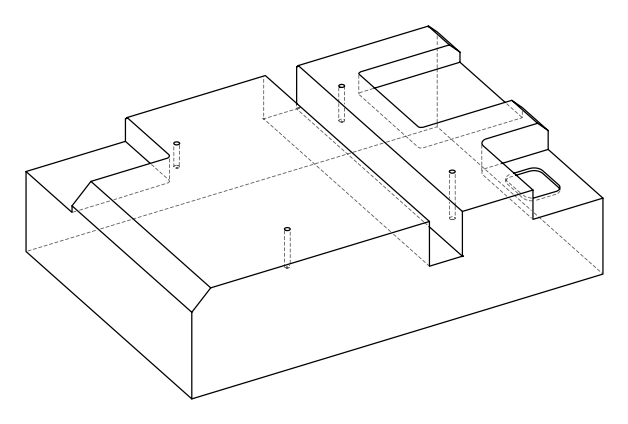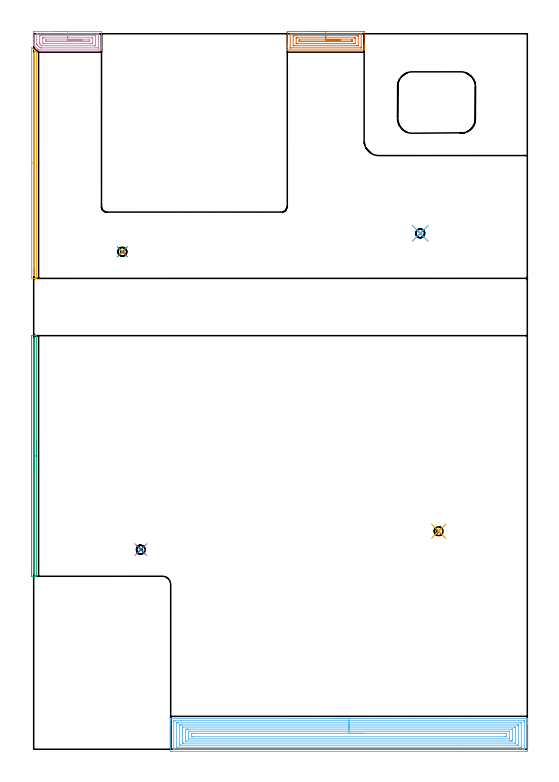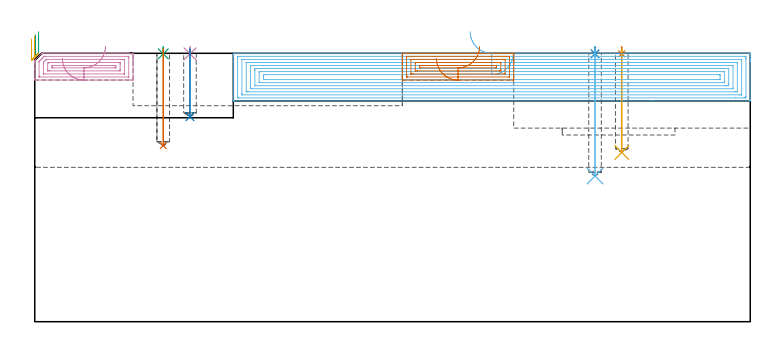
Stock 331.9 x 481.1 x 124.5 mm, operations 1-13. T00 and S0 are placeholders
(PLAN: 18 operations, 6 tool changes, 271.2 min)
(1 SPOT_DRILL | STEP1POCKET | NXT0321_9005460120000 | 0.03 min | 0 mm3)
(2 SPOT_DRILL_1 | STEP1POCKET_1 | NXT0321_9005460120000 | 0.03 min | 0 mm3)
(3 SPOT_DRILL_2 | STEP1POCKET_2 | NXT0321_9005460120000 | 0.03 min | 0 mm3)
(4 SPOT_DRILL_3 | STEP1POCKET_3 | NXT0321_9005460120000 | 0.03 min | 0 mm3)
(5 DRILL_BLIND_HOLE_INTO_CENTER | STEP1POCKET | UGT0301_454 | 0.19 min | 1205 mm3)
(6 DRILL_BLIND_HOLE_INTO_CENTER_1 | STEP1POCKET_1 | UGT0301_454 | 0.24 min | 1498 mm3)
(7 DRILL_BLIND_HOLE_INTO_CENTER_2 | STEP1POCKET_2 | UGT0301_454 | 0.18 min | 1119 mm3)
(8 DRILL_BLIND_HOLE_INTO_CENTER_3 | STEP1POCKET_3 | UGT0301_454 | 0.13 min | 759 mm3)
(9 AREA_MILL | FG_CHAMFER_SURFACE | UGT0205_001 | 2.73 min | 909 mm3)
(10 AREA_MILL_1 | FG_CHAMFER_SURFACE_1 | UGT0205_001 | 2.02 min | 4016 mm3)
(11 AREA_MILL_2 | FG_CHAMFER_SURFACE_2 | UGT0205_001 | 2.61 min | 855 mm3)
(12 AREA_MILL_3 | FG_CHAMFER_SURFACE_3 | UGT0205_001 | 15.73 min | 60524 mm3)
(13 AREA_MILL_4 | FG_CHAMFER_SURFACE_4 | UGT0205_001 | 2.29 min | 4998 mm3)
(14 MILL_CORNER_NOTCH_RECTANGULAR | CORNER_NOTCH_RECTANGULAR | NXT0201_013 | Follow Part, ap 2.5, ae 75% | 42.78 min | 318125 mm3)
(15 MILL_CORNER_NOTCH_RECTANGULAR_1 | CORNER_NOTCH_RECTANGULAR_1 | NXT0201_012 | Follow Part, ap 4, ae 75% | 17.48 min | 310541 mm3)
(16 MILL_RECTANGULAR_POCKET | POCKET_RECTANGULAR_STRAIGHT | NXT0201_012 | Follow Part, ap 4, ae 75% | 0.43 min | 6655 mm3)
(17 MILL_SLOT | SLOT_PARTIAL_RECTANGULAR | NXT0201_008 | Follow Part, ap 1.5, ae 75% | 172.89 min | 362777 mm3)
(18 MILL_RECTANGULAR_SLOT | SLOT_RECTANGULAR | UGT0201_004 | Follow Part, ap 8, ae 75% | 11.36 min | 676021 mm3)
(TOOL NXT0321_9005460120000 | NC Spot Drill, 142deg, 12mm, Carbide, Uncoated | D12 PA142 FL30 Z2)
(TOOL UGT0301_454 | Carbide Drill 5.9 mm | D5.9 PA118 FL57 Z2)
(TOOL UGT0205_001 | Chamfer Mill 20 x 3 x 45 deg. | D20 FL50 Z2)
(TOOL NXT0201_013 | ENDMILL 10mm | D10 FL30 Z4)
(TOOL NXT0201_012 | ENDMILL 16mm [2P460-1600-NA 1630] | D16 FL38 Z6)
(TOOL NXT0201_008 | ENDMILL 6mm [2P460-0600-NA 1630] | D6 FL26 Z6)
(TOOL UGT0201_004 | End Mill 32 mm | D32 FL53 Z6)
(OP 1 SPOT_DRILL)
G17 G21 G94 G90
T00 M6
G54
G17 G0 G90 X272.3 Y146.6 S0 M3
G43 Z134.5 H0
G94 G81 G98 Z124.246 F250. R127.5
G80
M5
M2
(OP 2 SPOT_DRILL_1)
G17 G21 G94 G90
T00 M6
G54
G17 G0 G90 X259.9 Y346.9 S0 M3
G43 Z134.5 H0
G94 G81 G98 Z124.246 F250. R127.5
G80
M5
M2
(OP 3 SPOT_DRILL_2)
G17 G21 G94 G90
T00 M6
G54
G17 G0 G90 X59.6 Y334.5 S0 M3
G43 Z134.5 H0
G94 G81 G98 Z124.246 F250. R127.5
G80
M5
M2
(OP 4 SPOT_DRILL_3)
G17 G21 G94 G90
T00 M6
G54
G17 G0 G90 X72. Y134.2 S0 M3
G43 Z134.5 H0
G94 G81 G98 Z124.246 F250. R127.5
G80
M5
M2
(OP 5 DRILL_BLIND_HOLE_INTO_CENTER)
G17 G21 G94 G90
T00 M6
G54
G17 G0 G90 X272.3 Y146.6 S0 M3
G43 Z134.5 H0
G94 G81 G98 Z78.5 F250. R126.5
G80
M5
M2
(OP 6 DRILL_BLIND_HOLE_INTO_CENTER_1)
G17 G21 G94 G90
T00 M6
G54
G17 G0 G90 X259.9 Y346.9 S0 M3
G43 Z134.5 H0
G94 G81 G98 Z67.6 F250. R126.5
G80
M5
M2
(OP 7 DRILL_BLIND_HOLE_INTO_CENTER_2)
G17 G21 G94 G90
T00 M6
G54
G17 G0 G90 X59.6 Y334.5 S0 M3
G43 Z134.5 H0
G94 G81 G98 Z81.7 F250. R126.5
G80
M5
M2
(OP 8 DRILL_BLIND_HOLE_INTO_CENTER_3)
G17 G21 G94 G90
T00 M6
G54
G17 G0 G90 X72. Y134.2 S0 M3
G43 Z134.5 H0
G94 G81 G98 Z95.1 F250. R126.5
G80
M5
M2
(OP 9 AREA_MILL)
G17 G21 G94 G90
T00 M6
G54
G17 G0 G90 X1.8 Y207.2 S1061 M3
G43 Z134.5 H0
G94 G1 Y207.162 Z133.628 F250.
Y207.048 Z132.763
Y206.859 Z131.912
Y206.597 Z131.08
Y206.263 Z130.274
Y205.86 Z129.5
Y205.392 Z128.764
Y204.86 Z128.072
Y204.271 Z127.429
Y203.628 Z126.839
Y202.936 Z126.308
Y202.2 Z125.84
Y201.426 Z125.437
Y200.62 Z125.103
Y199.788 Z124.841
Y198.937 Z124.652
Y198.072 Z124.538
Y197.2 Z124.5
Y116.456
X1.798 Y116.31 Z124.488
X1.683 Y116.302 Z124.375
X1.563 Y116.3 Z124.262
X1.197 Z123.896
X0.587 Z123.281
X-1.465 Z121.232
X-1.492 Y116.303 Z121.206
X-1.5 Y116.629 Z121.2
Y277.498
X-1.498 Y277.772 Z121.202
X-1.492 Y278.097 Z121.206
X-1.465 Y278.1 Z121.232
X0.587 Z123.281
X1.197 Z123.896
X1.563 Z124.262
X1.683 Y278.098 Z124.375
X1.797 Y278.09 Z124.488
X1.8 Y277.944 Z124.5
Y197.2
X0.386 Z123.086
X0.385 Y118.438 Z123.085
X0.384 Y118.365 Z123.084
X0.382 Y118.33 Z123.082
X0.38 Y118.319 Z123.08
X0.354 Y118.31 Z123.054
X0.089 Y118.303 Z122.789
X-0.041 Y118.307 Z122.659
X-0.065 Y118.31 Z122.635
X-0.079 Y118.317 Z122.621
X-0.081 Y118.345 Z122.619
X-0.084 Y118.48 Z122.616
X-0.085 Y118.686 Z122.615
X-0.086 Y119.168 Z122.614
X-0.085 Y275.714 Z122.615
X-0.082 Y275.954 Z122.618
X-0.079 Y276.073 Z122.621
X-0.077 Y276.091 Z122.623
X-0.065 Y276.094 Z122.635
X-0.039 Y276.097 Z122.661
X0.21 Y276.099 Z122.91
X0.341 Y276.094 Z123.041
X0.365 Y276.09 Z123.065
X0.379 Y276.083 Z123.079
X0.381 Y276.055 Z123.081
X0.384 Y275.921 Z123.084
X0.385 Y275.714 Z123.085
X0.386 Y275.508 Z123.086
Y197.2
Y196.328 Z123.124
Y195.464 Z123.238
Y194.612 Z123.426
Y193.78 Z123.689
Y192.974 Z124.023
Y192.2 Z124.425
Y191.464 Z124.894
Y190.772 Z125.425
Y190.129 Z126.015
Y189.54 Z126.658
Y189.009 Z127.35
Y188.54 Z128.086
Y188.137 Z128.86
Y187.803 Z129.665
Y187.541 Z130.497
Y187.352 Z131.349
Y187.238 Z132.214
Y187.2 Z133.086
G0 Z134.5
M5
M2
(OP 10 AREA_MILL_1)
G17 G21 G94 G90
T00 M6
G54
G17 G0 G90 X12.8 Y482.6 S1061 M3
G43 Z134.5 H0
Z122.1
G94 G1 X12.838 Z121.228 F250.
X12.952 Z120.364
X13.141 Z119.512
X13.403 Z118.68
X13.737 Z117.874
X14.14 Z117.1
X14.608 Z116.364
X15.14 Z115.672
X15.729 Z115.029
X16.372 Z114.44
X17.064 Z113.908
X17.8 Z113.44
X18.574 Z113.037
X19.38 Z112.703
X20.212 Z112.441
X21.064 Z112.252
X21.928 Z112.138
X22.8 Z112.1
X45.036
X45.463 Y482.595 Z112.102
X45.59 Y482.591 Z112.105
X45.6 Y482.459 Z112.238
Y474.194 Z120.5
Y473.547 Z121.15
Y473.312 Z121.385
Y472.665 Z122.032
Y472.429 Z122.267
Y471.958 Z122.741
X45.599 Y470.447 Z124.252
X45.59 Y470.206 Z124.492
X45.481 Y470.2 Z124.5
X4.121
X3.299 Y470.206 Z124.492
X3.288 Y470.213 Z124.485
X3.232 Y470.268 Z124.431
X2.835 Y470.664 Z124.035
X0.119 Y473.38 Z121.318
X0.096 Y473.404 Z121.295
X0.051 Y473.447 Z121.248
X0.01 Y473.499 Z121.194
X0.001 Y473.545 Z121.148
X0. Y473.691 Z121.005
Y473.783 Z120.915
Y473.988 Z120.71
Y474.605 Z120.094
Y475.076 Z119.619
Y477.077 Z117.621
Y477.724 Z116.971
Y481.812 Z112.884
X0.003 Y482.135 Z112.561
X0.009 Y482.591 Z112.105
X0.101 Y482.594 Z112.103
X0.564 Y482.6 Z112.1
X22.8
Y481.186 Z113.514
X43.325
X43.474 Y481.184 Z113.516
X43.548 Y481.182 Z113.518
X43.579 Y481.179 Z113.521
X43.59 Y481.164 Z113.536
X43.594 Y481.09 Z113.61
X43.599 Y480.914 Z113.786
X43.6 Y472.09 Z122.61
X43.594 Y471.75 Z122.95
X43.59 Y471.654 Z123.046
X43.583 Y471.62 Z123.08
X43.565 Y471.619 Z123.081
X43.463 Y471.616 Z123.084
X43.258 Y471.614 Z123.086
X43.19
X4.942 Y471.615 Z123.085
X4.533 Y471.621 Z123.079
X4.329 Y471.632 Z123.068
X4.121 Y471.832 Z122.868
X3.521 Y472.429 Z122.271
X3.232 Y472.718 Z121.982
X2.638 Y473.312 Z121.388
X2.342 Y473.608 Z121.092
X2.054 Y473.904 Z120.796
X2.021 Y473.941 Z120.759
X2.01 Y473.991 Z120.709
X2.004 Y474.081 Z120.619
X2.001 Y474.194 Z120.506
X2. Y480.71 Z113.99
X2.006 Y481.05 Z113.65
X2.01 Y481.146 Z113.554
X2.017 Y481.18 Z113.52
X2.035 Y481.181 Z113.519
X2.137 Y481.184 Z113.516
X2.342 Y481.186 Z113.514
X2.41
X22.8
Y479.772 Z114.928
X41.193 Y479.771 Z114.929
X41.479 Y479.77 Z114.93
X41.573 Y479.767 Z114.933
X41.583 Y479.766 Z114.934
X41.59 Y479.752 Z114.948
X41.596 Y479.689 Z115.011
X41.599 Y479.609 Z115.091
Y473.192 Z121.508
X41.594 Y473.071 Z121.629
X41.59 Y473.04 Z121.66
X41.581 Y473.035 Z121.665
X41.55 Y473.032 Z121.668
X41.479 Y473.03 Z121.67
X40.875 Y473.028 Z121.672
X5.9 Y473.029 Z121.671
X5.615 Y473.031 Z121.669
X5.425 Y473.035 Z121.665
X5.37 Y473.04 Z121.66
X5.344 Y473.062 Z121.638
X5.291 Y473.111 Z121.589
X5.088 Y473.312 Z121.388
X5.011 Y473.388 Z121.312
X4.206 Y474.194 Z120.506
X4.121 Y474.28 Z120.42
X4.031 Y474.38 Z120.32
X4.01 Y474.716 Z119.984
X4.003 Y474.956 Z119.744
X4.001 Y475.076 Z119.624
Y479.608 Z115.092
X4.006 Y479.729 Z114.971
X4.01 Y479.76 Z114.94
X4.019 Y479.765 Z114.935
X4.05 Y479.768 Z114.932
X4.121 Y479.77 Z114.93
X4.725 Y479.772 Z114.928
X22.8
Y478.357 Z116.343
X39.062 Y478.356 Z116.344
X39.521 Y478.352 Z116.348
X39.571 Y478.35 Z116.35
X39.59 Y478.342 Z116.358
X39.593 Y478.305 Z116.395
X39.597 Y478.145 Z116.555
X39.6 Y477.823 Z116.877
Y477.724 Z116.976
Y475.175 Z119.525
X39.599 Y475.076 Z119.624
X39.595 Y474.685 Z120.015
X39.59 Y474.489 Z120.211
X39.587 Y474.449 Z120.251
X39.54 Y474.447 Z120.253
X39.447 Y474.445 Z120.255
X38.81 Y474.443 Z120.257
X38.56
X7.428
X6.79 Y474.444 Z120.256
X6.535 Y474.447 Z120.253
X6.429 Y474.45 Z120.25
X6.3 Y474.561 Z120.139
X6.218 Y474.635 Z120.065
X6.164 Y474.689 Z120.011
X6.061 Y474.799 Z119.901
X6.01 Y474.859 Z119.841
X6.006 Y474.897 Z119.803
X6.001 Y474.976 Z119.724
Y477.724 Z116.976
X6.005 Y478.115 Z116.585
X6.01 Y478.311 Z116.389
X6.013 Y478.351 Z116.349
X6.06 Y478.353 Z116.347
X6.153 Y478.355 Z116.345
X6.79 Y478.357 Z116.343
X7.04
X22.8
Y476.943 Z117.757
X37.134
X37.34 Y476.941 Z117.759
X37.476 Y476.939 Z117.761
X37.58 Y476.936 Z117.764
X37.59 Y476.92 Z117.78
X37.592 Y476.841 Z117.859
X37.599 Y476.278 Z118.422
X37.597 Y475.959 Z118.741
X37.593 Y475.889 Z118.811
X37.591 Y475.874 Z118.826
X37.575 Y475.864 Z118.836
X37.442 Y475.861 Z118.839
X37.237 Y475.858 Z118.842
X8.466 Y475.857 Z118.843
X8.26 Y475.858 Z118.842
X8.124 Y475.861 Z118.839
X8.02 Y475.864 Z118.836
X8.01 Y475.88 Z118.82
X8.008 Y475.959 Z118.741
X8.001 Y476.522 Z118.178
X8.003 Y476.841 Z117.859
X8.007 Y476.911 Z117.789
X8.009 Y476.926 Z117.774
X8.025 Y476.936 Z117.764
X8.158 Y476.939 Z117.761
X8.363 Y476.942 Z117.758
X22.8 Y476.943 Z117.757
X23.672 Z117.795
X24.536 Z117.909
X25.388 Z118.098
X26.22 Z118.36
X27.026 Z118.694
X27.8 Z119.097
X28.536 Z119.565
X29.228 Z120.096
X29.871 Z120.686
X30.46 Z121.329
X30.992 Z122.021
X31.46 Z122.757
X31.863 Z123.531
X32.197 Z124.337
X32.459 Z125.169
X32.648 Z126.02
X32.762 Z126.885
X32.8 Z127.757
G0 Z134.5
M5
M2
(OP 11 AREA_MILL_2)
G17 G21 G94 G90
T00 M6
G54
G17 G0 G90 X-1.5 Y384.3 S1061 M3
G43 Z134.5 H0
Z131.2
G94 G1 Y384.338 Z130.328 F250.
Y384.452 Z129.463
Y384.641 Z128.612
Y384.903 Z127.78
Y385.237 Z126.974
Y385.64 Z126.2
Y386.109 Z125.464
Y386.64 Z124.772
Y387.229 Z124.129
Y387.872 Z123.54
Y388.564 Z123.008
Y389.3 Z122.54
Y390.074 Z122.137
Y390.88 Z121.803
Y391.712 Z121.541
Y392.564 Z121.352
Y393.429 Z121.238
Y394.3 Z121.2
Y471.738
X-1.497 Y471.935 Z121.203
X-1.493 Y471.982 Z121.205
X-1.303 Y471.803 Z121.397
X-0.908 Y471.409 Z121.79
X-0.724 Y471.226 Z121.973
X-0.21 Y470.71 Z122.49
X-0.016 Y470.518 Z122.681
X0.15 Y470.353 Z122.845
X0.31 Y470.192 Z123.007
X0.429 Y470.072 Z123.127
X0.587 Y469.916 Z123.282
X0.738 Y469.763 Z123.435
X0.875 Y469.626 Z123.573
X1.023 Y469.479 Z123.719
X1.166 Y469.335 Z123.864
X1.321 Y469.18 Z124.018
X1.46 Y469.042 Z124.156
X1.764 Y468.735 Z124.464
X1.793 Y468.701 Z124.493
X1.8 Y467.843 Z124.5
Y316.745
X1.797 Y316.61 Z124.488
X1.69 Y316.602 Z124.383
X1.578 Y316.6 Z124.277
X0.89 Z123.589
X0.283 Z122.983
X-0.287 Z122.409
X-0.572 Z122.125
X-1.445 Z121.252
X-1.492 Y316.603 Z121.206
X-1.5 Y316.919 Z121.2
Y394.3
X-0.086 Z122.614
Y467.638
X-0.084 Y467.843 Z122.616
X-0.081 Y468.031 Z122.619
X-0.079 Y468.109 Z122.621
X-0.037 Y468.075 Z122.663
X0.205 Y467.843 Z122.905
X0.326 Y467.721 Z123.026
X0.364 Y467.679 Z123.064
X0.377 Y467.662 Z123.077
X0.379 Y467.637 Z123.079
X0.385 Y467.158 Z123.085
Y466.952
X0.386 Y466.747 Z123.086
X0.385 Y318.728 Z123.085
X0.384 Y318.655 Z123.084
X0.381 Y318.62 Z123.081
X0.38 Y318.61 Z123.08
X0.316 Y318.607 Z123.016
X0.078 Y318.601 Z122.778
X-0.043 Y318.605 Z122.657
X-0.065 Y318.609 Z122.635
X-0.079 Y318.614 Z122.621
X-0.081 Y318.64 Z122.62
X-0.084 Y318.767 Z122.616
X-0.085 Y318.974 Z122.615
X-0.086 Y319.455 Z122.614
Y394.3
Y395.172 Z122.652
Y396.037 Z122.766
Y396.888 Z122.955
Y397.72 Z123.217
Y398.526 Z123.551
Y399.3 Z123.954
Y400.036 Z124.423
Y400.728 Z124.954
Y401.371 Z125.543
Y401.961 Z126.186
Y402.492 Z126.878
Y402.96 Z127.614
Y403.363 Z128.388
Y403.697 Z129.194
Y403.959 Z130.026
Y404.148 Z130.878
Y404.262 Z131.743
Y404.3 Z132.614
G0 Z134.5
M5
M2
(OP 12 AREA_MILL_3)
G17 G21 G94 G90
T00 M6
G54
G17 G0 G90 X202. Y20.6 S1061 M3
G43 Z134.5 H0
G94 G1 X202.038 Z133.628 F250.
X202.152 Z132.763
X202.341 Z131.912
X202.603 Z131.08
X202.937 Z130.274
X203.34 Z129.5
X203.808 Z128.764
X204.34 Z128.072
X204.929 Z127.429
X205.572 Z126.839
X206.264 Z126.308
X207. Z125.84
X207.774 Z125.437
X208.58 Z125.103
X209.412 Z124.841
X210.263 Z124.652
X211.128 Z124.538
X212. Z124.5
X331.727
X331.892 Y20.597 Z124.488
X331.894 Y20.592 Z124.483
X331.9 Y20.241 Z124.141
Y19.939 Z123.838
Y19.255 Z123.15
Y18.031 Z121.928
Y17.49 Z121.385
Y16.878 Z120.774
Y-1.037 Z102.86
X331.898 Y-1.309 Z102.588
X331.89 Y-1.492 Z102.406
X331.706 Y-1.499 Z102.399
X286.55 Y-1.5 Z102.4
X92.72
X92.291 Y-1.496 Z102.402
X92.11 Y-1.492 Z102.406
X92.1 Y-1.307 Z102.59
Y16.878 Z120.774
Y19.255 Z123.15
Y19.939 Z123.838
Y20.241 Z124.141
X92.106 Y20.592 Z124.483
X92.108 Y20.597 Z124.488
X92.273 Y20.6 Z124.5
X212.
Y19.186 Z123.086
X329.493 Y19.185 Z123.085
X329.564
X329.87 Y19.179 Z123.079
X329.89 Y19.079 Z122.979
X329.897 Y18.856 Z122.756
X329.899 Y18.373 Z122.273
X329.9 Y17.971 Z121.871
X329.899 Y0.727 Z104.627
X329.898 Y0.328 Z104.228
X329.89 Y-0.069 Z103.831
X329.493 Y-0.083 Z103.817
X329.422 Y-0.085 Z103.815
X328.6 Y-0.086 Z103.814
X324.956
X94.507 Y-0.085 Z103.815
X94.436
X94.13 Y-0.079 Z103.821
X94.11 Y0.021 Z103.921
X94.103 Y0.244 Z104.144
X94.101 Y0.727 Z104.627
X94.1 Y1.129 Z105.029
X94.101 Y18.373 Z122.273
X94.102 Y18.772 Z122.672
X94.11 Y19.169 Z123.069
X94.507 Y19.183 Z123.083
X94.578 Y19.185 Z123.085
X95.4 Y19.186 Z123.086
X99.044
X212.
Y17.771 Z121.671
X327.706
X327.801 Y17.769 Z121.669
X327.875 Y17.766 Z121.666
X327.89 Y17.764 Z121.664
X327.894 Y17.736 Z121.636
X327.897 Y17.682 Z121.582
X327.899 Y17.49 Z121.39
X327.9 Y17.299 Z121.199
X327.899 Y1.419 Z105.319
X327.893 Y1.355 Z105.255
X327.89 Y1.336 Z105.236
X327.882 Y1.334 Z105.234
X327.848 Y1.332 Z105.232
X327.706 Y1.33 Z105.23
X327.097 Y1.329 Z105.229
X326.813 Y1.328 Z105.228
X96.294 Y1.329 Z105.229
X96.199 Y1.331 Z105.231
X96.125 Y1.334 Z105.234
X96.11 Y1.336 Z105.236
X96.106 Y1.364 Z105.264
X96.103 Y1.418 Z105.318
X96.101 Y1.61 Z105.51
X96.1 Y1.801 Z105.701
X96.101 Y17.68 Z121.58
X96.107 Y17.745 Z121.645
X96.11 Y17.764 Z121.664
X96.118 Y17.766 Z121.666
X96.152 Y17.768 Z121.668
X96.294 Y17.77 Z121.67
X96.903 Y17.771 Z121.671
X97.187
X212.
Y16.357 Z120.257
X325.026
X325.281 Y16.356 Z120.256
X325.771 Y16.352 Z120.252
X325.88 Y16.35 Z120.25
X325.89 Y16.16 Z120.06
X325.9 Y15.745 Z119.645
Y15.726 Z119.626
X325.899 Y2.835 Z106.735
X325.897 Y2.781 Z106.681
X325.892 Y2.755 Z106.655
X325.888 Y2.75 Z106.65
X325.877 Y2.748 Z106.648
X325.664 Y2.744 Z106.644
X325.026 Y2.743 Z106.643
X324.772
X98.974
X98.719 Y2.744 Z106.644
X98.229 Y2.748 Z106.648
X98.12 Y2.75 Z106.65
X98.11 Y2.94 Z106.84
X98.1 Y3.355 Z107.255
Y3.374 Z107.274
X98.101 Y16.265 Z120.165
X98.103 Y16.319 Z120.219
X98.108 Y16.345 Z120.245
X98.111 Y16.35 Z120.25
X98.123 Y16.352 Z120.252
X98.336 Y16.356 Z120.256
X98.974 Y16.357 Z120.257
X99.228
X212.
Y14.943 Z118.843
X323.339 Y14.942 Z118.842
X323.541 Y14.939 Z118.839
X323.89 Y14.93 Z118.83
X323.893 Y14.844 Z118.744
X323.9 Y14.191 Z118.091
X323.899 Y4.486 Z108.386
X323.895 Y4.256 Z108.156
X323.89 Y4.177 Z108.077
X323.878 Y4.164 Z108.064
X323.776 Y4.16 Z108.06
X323.642 Y4.158 Z108.058
X100.66
X100.459 Y4.161 Z108.061
X100.11 Y4.17 Z108.07
X100.107 Y4.256 Z108.156
X100.1 Y4.909 Z108.809
X100.101 Y14.614 Z118.514
X100.105 Y14.844 Z118.744
X100.11 Y14.923 Z118.823
X100.122 Y14.936 Z118.836
X100.224 Y14.94 Z118.84
X100.358 Y14.942 Z118.842
X212. Y14.943 Z118.843
Y13.529 Z117.429
X321.452
X321.891 Y13.527 Z117.427
X321.895 Y13.525 Z117.425
X321.899 Y13.52 Z117.42
X321.9 Y6.461 Z110.361
X321.897 Y6.021 Z109.921
X321.893 Y5.585 Z109.485
X321.452 Y5.577 Z109.477
X321.013 Y5.572 Z109.472
X320.558 Y5.571 Z109.471
X320.12
X102.548
X102.109 Y5.572 Z109.472
X102.105 Y5.575 Z109.475
X102.101 Y5.58 Z109.48
X102.1 Y12.639 Z116.539
X102.103 Y13.079 Z116.979
X102.107 Y13.515 Z117.415
X102.548 Y13.523 Z117.423
X102.987 Y13.528 Z117.428
X103.442 Y13.529 Z117.429
X103.88
X212.
Y12.115 Z116.015
X319.665 Y12.114 Z116.014
X319.75 Y12.113 Z116.013
X319.853 Y12.108 Z116.008
X319.891 Y12.102 Z116.002
X319.895 Y12.081 Z115.981
X319.898 Y12.056 Z115.956
X319.9 Y11.965 Z115.865
X319.899 Y7.321 Z111.221
X319.896 Y7.166 Z111.066
X319.89 Y7.043 Z110.943
X319.883 Y6.991 Z110.891
X319.866 Y6.99 Z110.89
X319.665 Y6.986 Z110.886
X104.335
X104.25 Y6.987 Z110.887
X104.147 Y6.992 Z110.892
X104.109 Y6.998 Z110.898
X104.105 Y7.019 Z110.919
X104.102 Y7.044 Z110.944
X104.1 Y7.135 Z111.035
X104.101 Y11.779 Z115.679
X104.104 Y11.934 Z115.834
X104.11 Y12.057 Z115.957
X104.117 Y12.109 Z116.009
X104.134 Y12.11 Z116.01
X104.335 Y12.114 Z116.014
X212. Y12.115 Z116.015
Y10.7 Z114.6
X316.984
X317.609 Y10.697 Z114.597
X317.878 Y10.693 Z114.593
X317.898 Y10.432 Z114.332
X317.9 Y10.411 Z114.311
X317.899 Y8.647 Z112.547
X317.878 Y8.407 Z112.307
X317.255 Y8.401 Z112.301
X316.984 Y8.4 Z112.3
X316.362
X107.016
X106.391 Y8.402 Z112.302
X106.122 Y8.407 Z112.307
X106.102 Y8.668 Z112.568
X106.1 Y8.689 Z112.589
X106.101 Y10.453 Z114.353
X106.122 Y10.693 Z114.593
X106.745 Y10.699 Z114.599
X107.016 Y10.7 Z114.6
X107.637
X212.
X212.872 Z114.638
X213.736 Z114.752
X214.588 Z114.941
X215.42 Z115.203
X216.226 Z115.537
X217. Z115.94
X217.736 Z116.409
X218.428 Z116.94
X219.071 Z117.529
X219.66 Z118.173
X220.191 Z118.865
X220.66 Z119.6
X221.063 Z120.374
X221.397 Z121.18
X221.659 Z122.012
X221.848 Z122.864
X221.962 Z123.729
X222. Z124.6
G0 Z134.5
M5
M2
(OP 13 AREA_MILL_4)
G17 G21 G94 G90
T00 M6
G54
G17 G0 G90 X186.35 Y482.6 S1061 M3
G43 Z134.5 H0
Z122.1
G94 G1 X186.388 Z121.228 F250.
X186.502 Z120.364
X186.691 Z119.512
X186.953 Z118.68
X187.287 Z117.874
X187.69 Z117.1
X188.158 Z116.364
X188.69 Z115.672
X189.279 Z115.029
X189.922 Z114.44
X190.614 Z113.908
X191.35 Z113.44
X192.124 Z113.037
X192.93 Z112.703
X193.762 Z112.441
X194.613 Z112.252
X195.478 Z112.138
X196.35 Z112.1
X221.657
X222.083 Y482.595 Z112.102
X222.19 Y482.591 Z112.105
X222.2 Y482.479 Z112.218
Y474.194 Z120.499
Y473.508 Z121.19
Y473.312 Z121.385
Y472.626 Z122.072
Y472.429 Z122.267
Y472.037 Z122.662
Y471.057 Z123.642
Y470.665 Z124.034
X222.199 Y470.405 Z124.293
X222.19 Y470.206 Z124.492
X222.101 Y470.2 Z124.5
X170.599
X170.51 Y470.206 Z124.492
X170.5 Y470.407 Z124.292
Y472.037 Z122.662
Y472.429 Z122.267
Y472.625 Z122.072
Y473.312 Z121.385
Y473.508 Z121.19
Y474.194 Z120.499
Y481.792 Z112.904
X170.503 Y482.135 Z112.561
X170.508 Y482.591 Z112.105
X170.581 Y482.594 Z112.103
X171.043 Y482.6 Z112.1
X196.35
Y481.186 Z113.514
X219.949
X220.093 Y481.184 Z113.516
X220.164 Y481.181 Z113.519
X220.19 Y481.178 Z113.522
X220.194 Y481.157 Z113.543
X220.198 Y481.096 Z113.604
X220.2 Y480.936 Z113.764
X220.199 Y472.114 Z122.586
X220.19 Y471.796 Z122.904
X220.179 Y471.621 Z123.079
X220.086 Y471.618 Z123.082
X219.881 Y471.615 Z123.085
X219.813 Y471.614 Z123.086
X172.751
X172.607 Y471.616 Z123.084
X172.536 Y471.619 Z123.081
X172.51 Y471.622 Z123.078
X172.506 Y471.643 Z123.057
X172.502 Y471.704 Z122.996
X172.5 Y471.863 Z122.837
X172.501 Y480.686 Z114.014
X172.51 Y481.004 Z113.696
X172.521 Y481.179 Z113.521
X172.614 Y481.182 Z113.518
X172.819 Y481.185 Z113.515
X172.886 Y481.186 Z113.514
X196.35
Y479.772 Z114.928
X217.217 Y479.771 Z114.929
X217.823 Y479.769 Z114.931
X218.105 Y479.766 Z114.934
X218.19 Y479.764 Z114.936
X218.196 Y479.582 Z115.118
X218.199 Y479.488 Z115.212
X218.2 Y473.218 Z121.482
X218.196 Y473.124 Z121.576
X218.19 Y473.062 Z121.638
X218.185 Y473.034 Z121.666
X218.175 Y473.033 Z121.667
X218.105 Y473.031 Z121.669
X217.502 Y473.029 Z121.671
X217.217 Y473.028 Z121.672
X175.483 Y473.029 Z121.671
X174.877 Y473.031 Z121.669
X174.595 Y473.034 Z121.666
X174.51 Y473.036 Z121.664
X174.504 Y473.218 Z121.482
X174.501 Y473.312 Z121.388
X174.5 Y479.582 Z115.118
X174.504 Y479.676 Z115.024
X174.51 Y479.738 Z114.962
X174.515 Y479.766 Z114.934
X174.525 Y479.767 Z114.933
X174.595 Y479.769 Z114.931
X175.198 Y479.771 Z114.929
X175.483 Y479.772 Z114.928
X196.35
Y478.357 Z116.343
X215.441
X215.693 Y478.356 Z116.344
X216.139 Y478.352 Z116.348
X216.184 Y478.351 Z116.349
X216.19 Y478.29 Z116.41
X216.195 Y478.144 Z116.556
X216.2 Y477.853 Z116.847
X216.199 Y474.7 Z120.
X216.195 Y474.511 Z120.189
X216.191 Y474.465 Z120.235
X216.188 Y474.449 Z120.251
X216.169 Y474.448 Z120.252
X216.077 Y474.445 Z120.255
X215.441 Y474.443 Z120.257
X215.191
X177.259
X177.007 Y474.444 Z120.256
X176.561 Y474.448 Z120.252
X176.516 Y474.449 Z120.251
X176.51 Y474.51 Z120.19
X176.505 Y474.656 Z120.044
X176.5 Y474.947 Z119.753
X176.501 Y478.1 Z116.6
X176.505 Y478.289 Z116.411
X176.509 Y478.335 Z116.365
X176.512 Y478.351 Z116.349
X176.531 Y478.352 Z116.348
X176.623 Y478.355 Z116.345
X177.259 Y478.357 Z116.343
X177.509
X196.35
Y476.943 Z117.757
X213.768
X213.973 Y476.941 Z117.759
X214.109 Y476.937 Z117.763
X214.191 Y476.933 Z117.767
X214.193 Y476.916 Z117.784
X214.197 Y476.841 Z117.859
X214.2 Y476.31 Z118.39
X214.197 Y475.959 Z118.741
X214.194 Y475.893 Z118.807
X214.191 Y475.866 Z118.834
X214.075 Y475.862 Z118.838
X213.871 Y475.858 Z118.842
X213.768 Y475.857 Z118.843
X178.932
X178.727 Y475.859 Z118.841
X178.591 Y475.863 Z118.837
X178.509 Y475.867 Z118.833
X178.507 Y475.884 Z118.816
X178.503 Y475.959 Z118.741
X178.5 Y476.49 Z118.21
X178.503 Y476.841 Z117.859
X178.506 Y476.907 Z117.793
X178.509 Y476.934 Z117.766
X178.624 Y476.938 Z117.762
X178.829 Y476.942 Z117.758
X178.932 Y476.943 Z117.757
X196.35
X197.222 Z117.795
X198.086 Z117.909
X198.938 Z118.098
X199.77 Z118.36
X200.576 Z118.694
X201.35 Z119.097
X202.086 Z119.565
X202.778 Z120.096
X203.421 Z120.686
X204.01 Z121.329
X204.541 Z122.021
X205.01 Z122.757
X205.413 Z123.531
X205.747 Z124.337
X206.009 Z125.169
X206.198 Z126.02
X206.312 Z126.885
X206.35 Z127.757
G0 Z134.5
M5
M2
